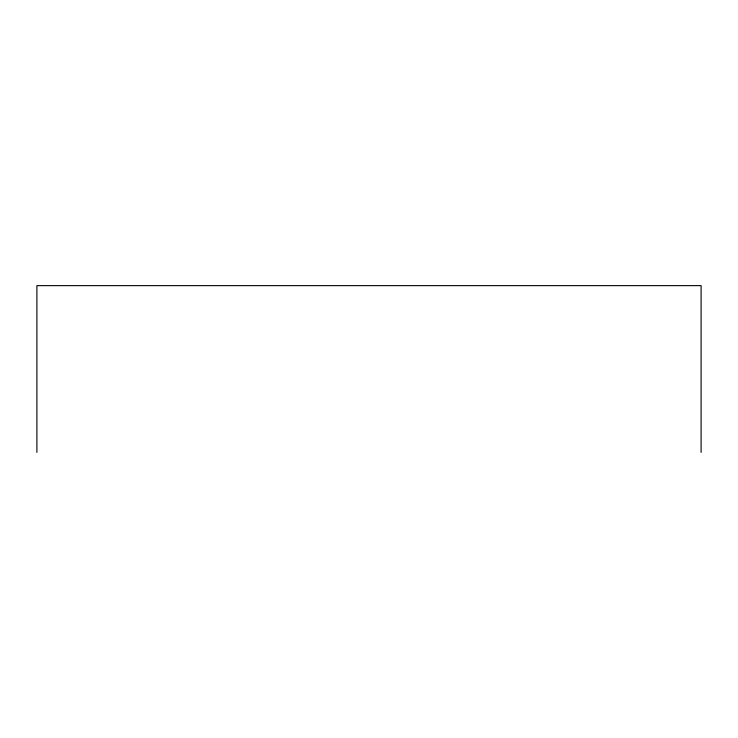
<?xml version="1.0" encoding="UTF-8"?>
<svg xmlns="http://www.w3.org/2000/svg" width="738" height="738" viewBox="0 0 738 738"><rect width="100%" height="100%" fill="white"/><g stroke="black" fill="none" stroke-linecap="round" stroke-linejoin="round"><path stroke-width="1.11" d="M701.1 452.366L701.1 285.634L36.9 285.634L36.9 452.366"/></g></svg>
